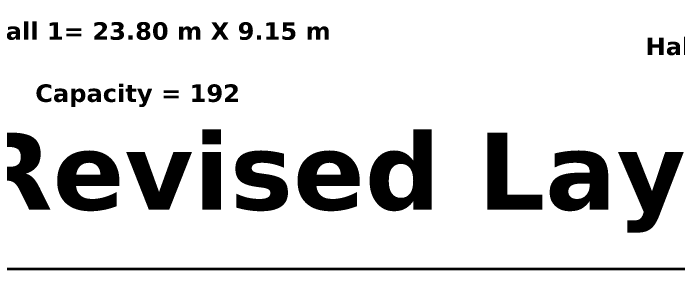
# Model space of a CAD drawing. Header units: inches. Extents: x 23 to 232, y -46 to 52.
# Drawn here: x 36.47 to 55.38, y 10.87 to 18.14 of the extents above; entities that cross this region are included whole.
import ezdxf

# ---------------------------------------------------------------- set-up
doc = ezdxf.new("R2010")
doc.units = ezdxf.units.IN
doc.header["$MEASUREMENT"] = 0

msp = doc.modelspace()

# ---------------------------------------------------------------- linework, layer by layer
at = {"lineweight": 40}
msp.add_lwpolyline([(91.72362, 51.22439), (23.4006, 51.22439), (23.4006, 10.87318), (91.72362, 10.87318)], close=True, dxfattribs=at)

# ---------------------------------------------------------------- texts
at = {"char_height": 0.5, "attachment_point": 1}
for s, insert, width in [('{\\fVerdana|b1|i0|c0|p34;Hall 1= 23.80 m X 9.15 m}', (35.67846, 17.88907), 10.1675675), ('{\\fVerdana|b1|i0|c0|p34;Hall 2 = 7.30 m X 9.15 m}', (54.44194, 17.45296), 11.2987857), ('{\\fVerdana|b1|i0|c0|p34; Capacity = 192}', (36.85229, 16.11994), 13.667655)]:
    msp.add_mtext(s, dxfattribs=dict(at, insert=insert, width=width))
at = {"color": 1, "insert": (35.26541, 14.74709), "char_height": 2.1961623, "width": 48.727695, "attachment_point": 1}
msp.add_mtext('{\\fVerdana|b1|i0|c0|p34;Revised Layout of Boys Mess}', dxfattribs=at)

doc.saveas('drawing.dxf')
